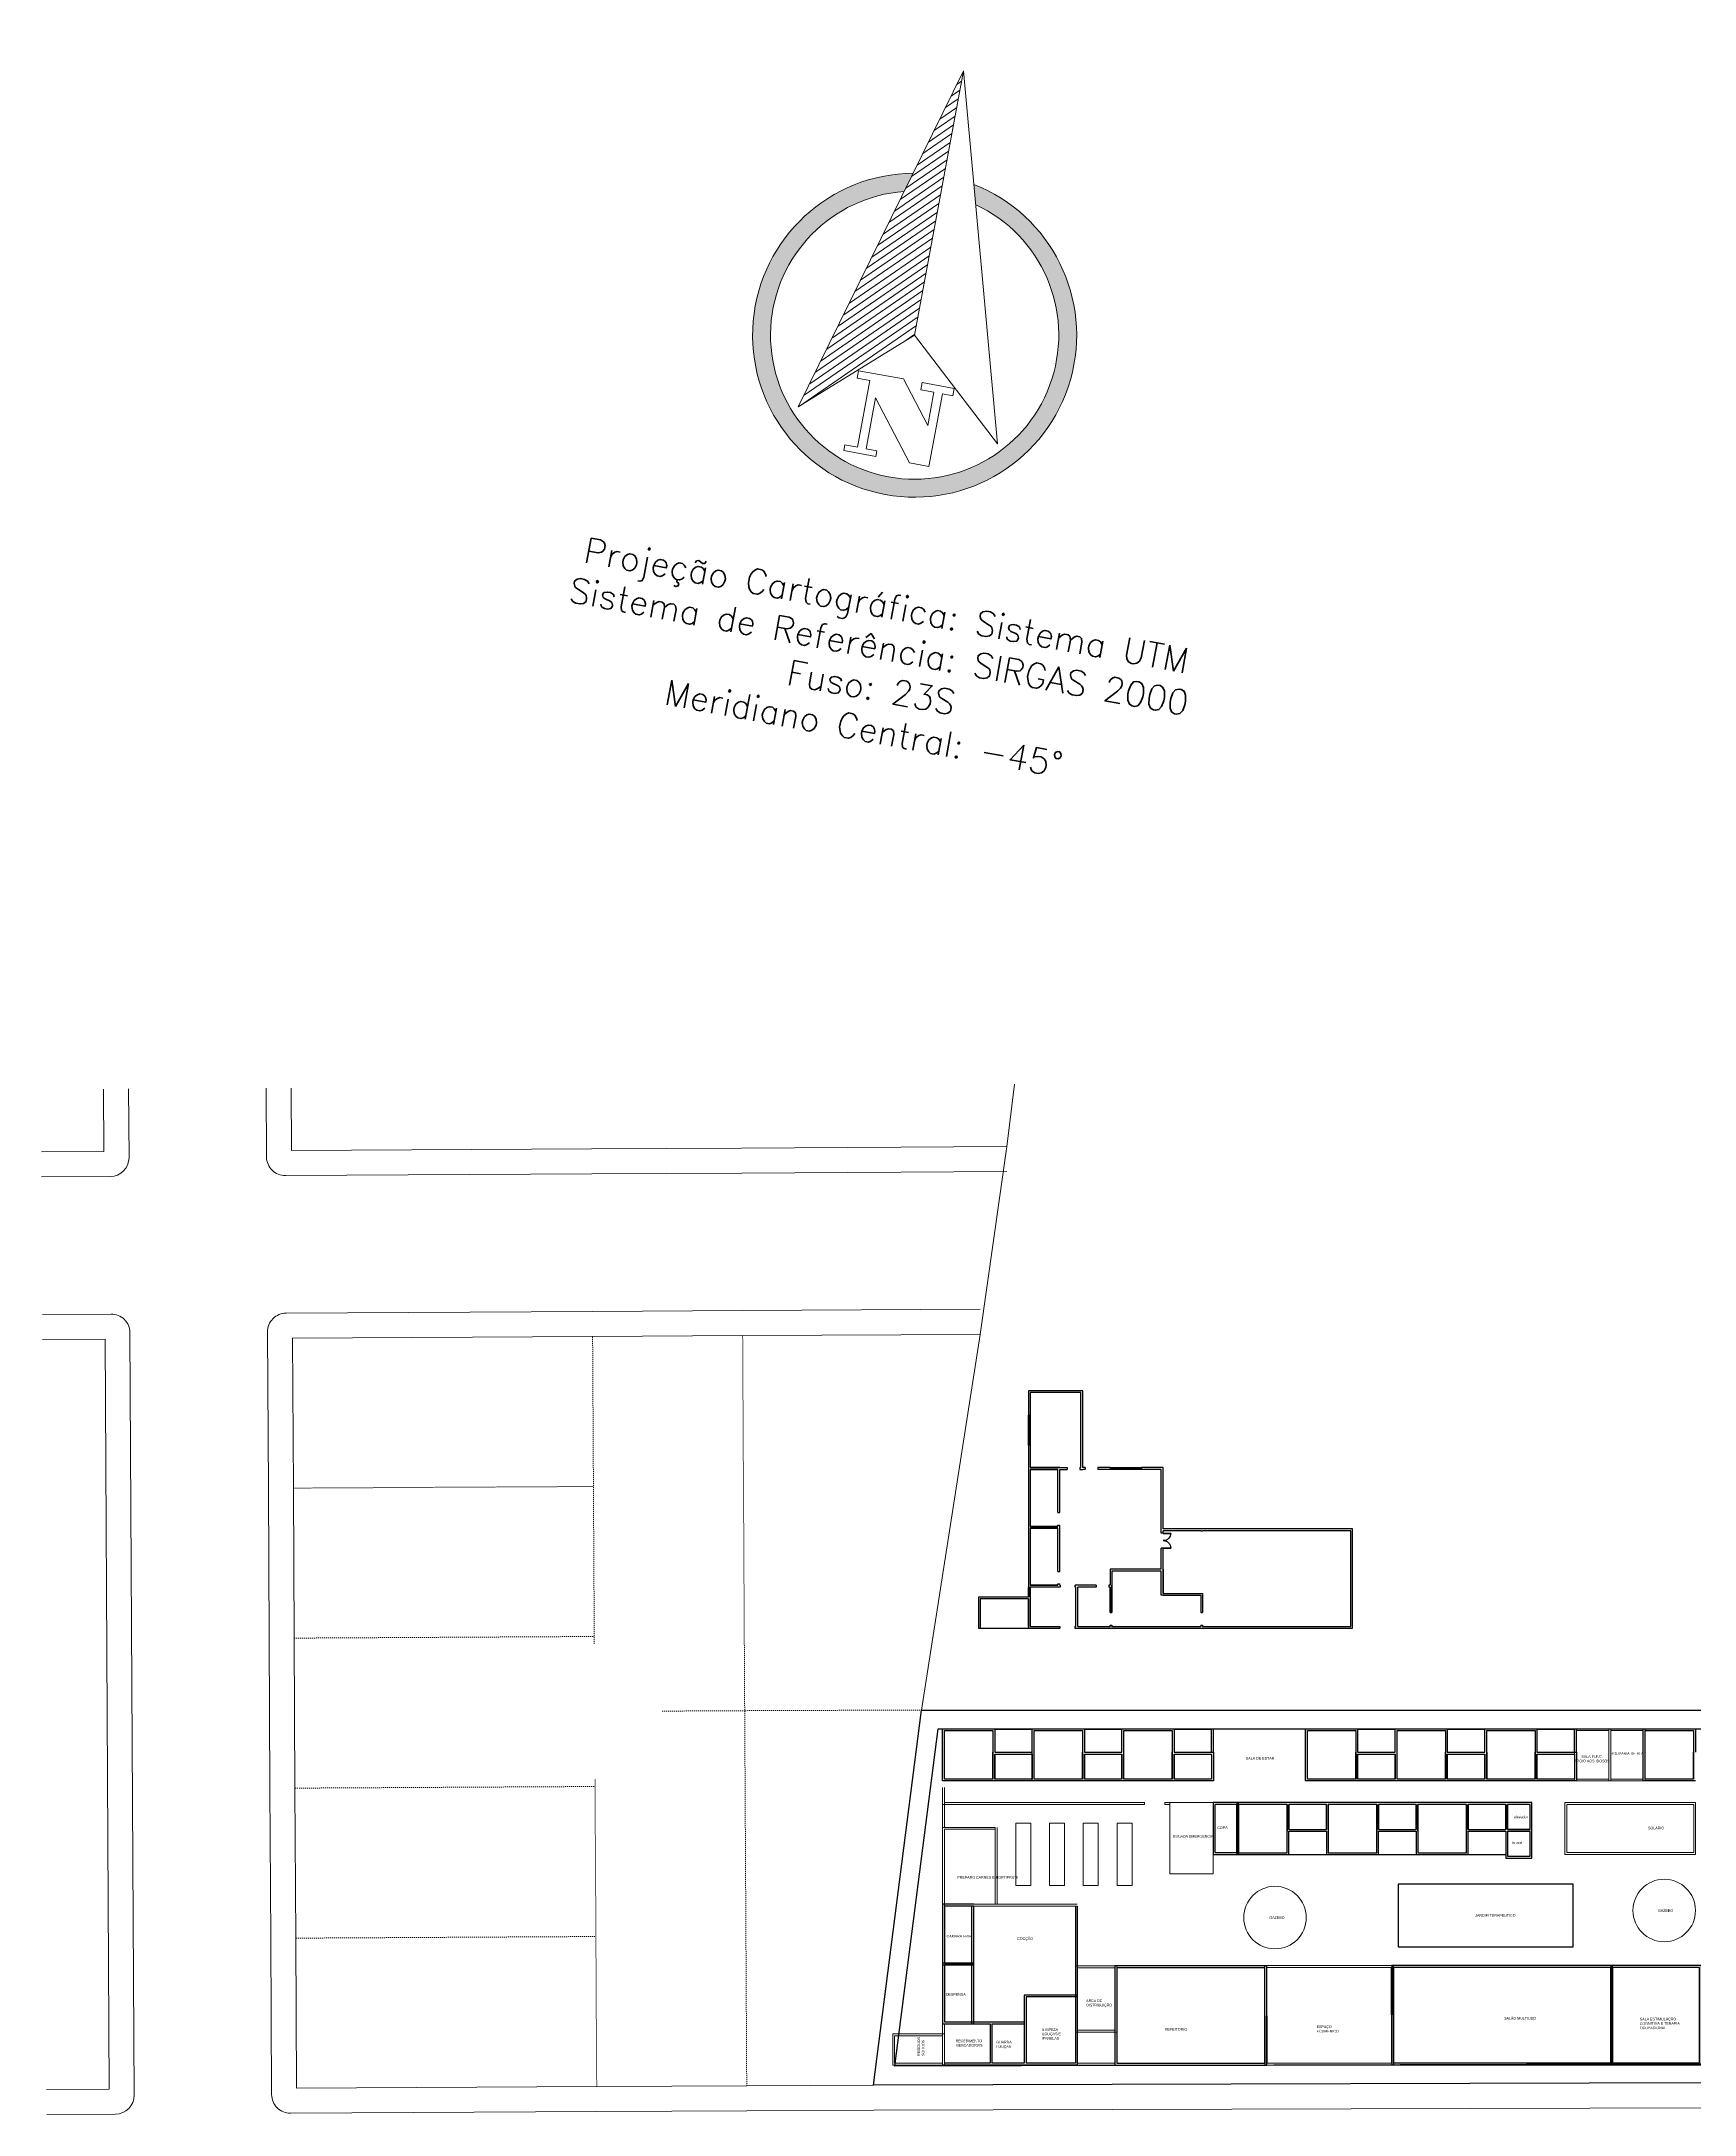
# Model space of a CAD drawing. Header units: centimetres. Extents: x 0 to 1302389, y -144212 to 85618.
# Drawn here: x 597500 to 610722, y -67215 to -50633 of the extents above; entities that cross this region are included whole.
import ezdxf

# ---------------------------------------------------------------- set-up
doc = ezdxf.new("R2010")
doc.units = ezdxf.units.CM
doc.header["$LTSCALE"] = 4
doc.linetypes.add('TRACEJADO', pattern=[2, 1, -1])
for name, color, linetype in [('0.1', 1, 'Continuous'), ('0.2', 2, 'Continuous'), ('0.6', 6, 'Continuous'), ('04', 254, 'Continuous'), ('CONTORNO TERRENO', 3, 'Continuous'), ('ESQUADRIAS', 2, 'Continuous')]:
    doc.layers.add(name, color=color, linetype=linetype)
for name, color, linetype, lineweight in [('FOLHA', 7, 'Continuous', 9), ('K-ALINHAMENTO', 10, 'Continuous', 9), ('P-MEIOFIO', 171, 'Continuous', 9), ('P-URB', 2, 'Continuous', 9)]:
    doc.layers.add(name, color=color, linetype=linetype, lineweight=lineweight)
doc.styles.add('ROMANS', font='romans.shx')
doc.styles.add('Símbolos', font='ERASLGHT.TTF')

# ---------------------------------------------------------------- blocks, each defined once
blk = doc.blocks.new('NORTE-3D')
at = {"linetype": 'ByBlock', "lineweight": -2}
h = blk.add_hatch(dxfattribs=at)
h.set_pattern_fill('ANSI31', color=0, scale=0.001605353228508994, style=0)
h.set_pattern_definition([(45, (-0.01104248617775738, -0.01839006319642067), (-0.0001418945192598034, 0.0001418945192598034), [])])
h.paths.add_polyline_path([(0, 0), (-0.003242338949348778, -0.01153436489403248), (0, -0.00859965942800045)])
blk.add_hatch(color=0, dxfattribs=at).paths.add_polyline_path([(0.000986897386610508, -0.003510809503495693), (0.001163471373729408, -0.00413895770907402, -7.796186558811831), (-0.001163471373729408, -0.00413895770907402), (-0.000986897386610508, -0.003510809503495693, 10.40889661296213)])
at = {"color": 0, "linetype": 'ByBlock', "lineweight": -2}
blk.add_line((0, -0.00859965942800045), (0, 0), dxfattribs=at)
for points in [[(-0.003242338949348778, -0.01153436489403248), (0, 0), (0.003242339007556438, -0.01153436489403248), (0, -0.00859965942800045)], [(-9.608949767425656e-05, -0.01004196889698505), (-0.001555679715238512, -0.01004196889698505), (-0.001555679715238512, -0.01028036419302225), (-0.001144722569733858, -0.01028036419302225), (-0.001144722569733858, -0.0124551085755229), (-0.001559805124998093, -0.0124551085755229), (-0.001559805124998093, -0.01264322362840176), (-0.0005189016228541732, -0.01264322362840176), (-0.0005189016228541732, -0.0124551085755229), (-0.0008624214679002762, -0.0124551085755229), (-0.0008624214679002762, -0.01080046966671944), (0.000579707557335496, -0.01264322362840176), (0.001213598938193172, -0.01264322362840176), (0.001213598938193172, -0.01028036419302225), (0.001557145267724991, -0.01028036419302225), (0.001557145267724991, -0.01004196889698505), (0.0005146967596374452, -0.01004196889698505), (0.0005146967596374452, -0.01028036419302225), (0.000935914518777281, -0.01028036419302225), (0.000935914518777281, -0.01136066485196352)]]:
    blk.add_lwpolyline(points, close=True, dxfattribs=at)
for radius, start, end in [(0.005183662809646236, 100.9753177366553, 79.02468226334474), (0.004609937876509702, 104.6185888914942, 75.38141110850579)]:
    blk.add_arc((0, -0.00859965942800045), radius, start, end, dxfattribs=at)
blk = doc.blocks.new('1_00')
for p, q in [((-129.1731693679663, 59.05243644484881), (-129.1731693679663, 109.0524364448488)), ((-129.1731693679663, 109.0524364448488), (-126.173169367969, 109.0524364448488)), ((-129.1731693679663, 59.05243644484881), (-126.173169367969, 59.05243644484881)), ((-126.173169367969, 59.05243644484881), (-126.173169367969, 109.0524364448488)), ((-29.1731693679663, 109.0524364448488), (-32.17316936796357, 109.0524364448488)), ((-32.17316936796357, 59.05243644484881), (-32.17316936796357, 109.0524364448488)), ((-29.1731693679663, 59.05243644484881), (-32.17316936796357, 59.05243644484881)), ((-29.1731693679663, 59.05243644484881), (-29.1731693679663, 109.0524364448488))]:
    blk.add_line(p, q)
at = {"color": 1}
for centre, start, end in [((-129.1731693679663, 59.05243644484881), 0, 90), ((-29.1731693679663, 59.05243644484881), 90, 180)]:
    blk.add_arc(centre, 50, start, end, dxfattribs=at)

msp = doc.modelspace()

# ---------------------------------------------------------------- linework, layer by layer
at = {"layer": '0.1'}
for p, q in [((605409.081143078, -61620.32031134033), (605394.081143078, -61620.32031134033)), ((605394.081143078, -61860.32031134033), (605394.081143078, -61620.32031134033)), ((605409.081143078, -61620.32031134033), (605409.081143078, -61860.32031134033)), ((605409.081143078, -61860.32031134033), (605394.081143078, -61860.32031134033)), ((605704.081143078, -62040.32031134033), (605704.081143078, -62055.32031134033)), ((605804.081143078, -62040.32031134033), (605804.081143078, -62055.32031134033)), ((605849.081143078, -62040.32031134034), (605849.081143078, -62055.32031134033)), ((605949.081143078, -62040.32031134034), (605949.081143078, -62055.32031134033)), ((606049.081143078, -62040.32031134034), (606049.081143078, -62055.32031134033)), ((606049.081143078, -62040.32031134034), (606299.081143078, -62040.32031134034)), ((606049.081143078, -62046.32031134034), (606299.081143078, -62046.32031134034)), ((606299.081143078, -62049.32031134034), (606049.081143078, -62049.32031134034)), ((606299.081143078, -62055.32031134034), (606049.081143078, -62055.32031134034)), ((606299.081143078, -62040.32031134034), (606299.081143078, -62055.32031134033)), ((605629.081143078, -62400.32031134033), (605644.0811430776, -62400.32031134033)), ((605629.081143078, -62500.32031134033), (605644.0811430776, -62500.32031134033)), ((606472.0811430776, -62564.35540413542), (606457.0811430776, -62564.35540413542)), ((606772.0811430776, -62546.32031134033), (606787.0811430776, -62546.32031134033)), ((606472.0811430776, -62684.35540413542), (606457.0811430776, -62684.35540413542)), ((605409.0811430776, -63000.32031134033), (605394.0811430776, -63000.32031134033)), ((605394.0811430776, -63070.32031134033), (605394.0811430776, -63000.32031134033)), ((605409.0811430776, -63000.32031134033), (605409.0811430776, -63070.32031134033)), ((605629.0811430776, -62870.32031134033), (605644.0811430776, -62870.32031134033)), ((605629.0811430776, -62970.32031134033), (605644.0811430776, -62970.32031134033)), ((605649.0811430776, -62980.32031134033), (605649.0811430776, -62995.32031134033)), ((605769.0811430776, -62995.32031134033), (605769.0811430776, -62980.32031134033)), ((605937.0811430776, -62980.32031134033), (605937.0811430776, -62995.32031134033)), ((606037.0811430776, -62980.32031134033), (606037.0811430776, -62995.32031134033)), ((605409.0811430776, -63070.32031134033), (605394.0811430776, -63070.32031134033)), ((606472.0811430776, -63061.32031134033), (606457.0811430776, -63061.32031134033)), ((606772.0811430776, -63046.32031134033), (606787.0811430776, -63046.32031134033)), ((605009.0811430776, -63310.32031134033), (605009.0811430776, -63325.32031134033)), ((605394.0811430776, -63310.32031134033), (605394.0811430776, -63325.32031134033)), ((605644.0811430776, -63310.32031134033), (605644.0811430776, -63325.32031134033)), ((605764.0811430776, -63310.32031134033), (605764.0811430776, -63325.32031134033)), ((606047.0811430776, -63200.32031134033), (606062.0811430776, -63200.32031134033)), ((606047.0811430776, -63300.32031134033), (606062.0811430776, -63300.32031134033)), ((606772.0811430776, -63200.32031134033), (606787.0811430776, -63200.32031134033)), ((606772.0811430776, -63300.32031134033), (606787.0811430776, -63300.32031134033)), ((605124.7359823184, -64129.3660218626), (605424.7359823184, -64129.3660218626)), ((605124.7359823184, -64131.3660218626), (605424.7359823184, -64131.3660218626)), ((605841.7359823184, -64129.3660218626), (606141.7359823184, -64129.3660218626)), ((605841.7359823184, -64131.3660218626), (606141.7359823184, -64131.3660218626)), ((606558.7359823184, -64129.3660218626), (606858.7359823184, -64129.3660218626)), ((606558.7359823184, -64131.3660218626), (606858.7359823184, -64131.3660218626)), ((608027.3268367734, -64129.3660218619), (608327.3268367734, -64129.3660218619)), ((608027.3268367734, -64131.3660218619), (608327.3268367734, -64131.3660218619)), ((608744.3268367734, -64129.3660218619), (609044.3268367734, -64129.3660218619)), ((608744.3268367734, -64131.3660218619), (609044.3268367734, -64131.3660218619)), ((609461.3268367734, -64129.3660218619), (609761.3268367734, -64129.36602186225)), ((609461.3268367734, -64131.3660218619), (609761.3268367734, -64131.3660218619)), ((607477.5101727925, -65134.30337058229), (607777.5101727925, -65134.30337058229)), ((607477.5101727925, -65136.30337058229), (607777.5101727925, -65136.30337058229)), ((608194.5101727925, -65134.30337058229), (608494.5101727925, -65134.30337058229)), ((608194.5101727925, -65136.30337058229), (608494.5101727925, -65136.30337058229)), ((608911.5101727925, -65134.30337058229), (609211.5101727925, -65134.30337058229)), ((608911.5101727925, -65136.30337058229), (609211.5101727925, -65136.30337058229))]:
    msp.add_line(p, q, dxfattribs=at)
for points in [[(605829.081143078, -62040.32031134034), (605829.081143078, -61425.32031134033), (605394.081143078, -61425.32031134033), (605394.081143078, -61620.32031134033)], [(605804.081143078, -62040.32031134033), (605814.081143078, -62040.32031134033), (605814.081143078, -61440.32031134033), (605409.081143078, -61440.32031134033), (605409.081143078, -61620.32031134033)], [(605394.081143078, -61860.32031134033), (605394.081143078, -62055.32031134033)], [(605409.081143078, -61860.32031134033), (605409.081143078, -62040.32031134033), (605704.081143078, -62040.32031134033)], [(605394.081143078, -62040.32031134033), (605394.081143078, -62525.32031134033)], [(605644.081143078, -62040.32031134033), (605409.081143078, -62040.32031134033)], [(605629.081143078, -62400.32031134033), (605629.081143078, -62055.32031134033), (605409.081143078, -62055.32031134033), (605409.081143078, -62510.32031134033), (605629.081143078, -62510.32031134033), (605629.081143078, -62500.32031134033)], [(605409.081143078, -62055.32031134033), (605629.081143078, -62055.32031134033)], [(605644.081143078, -62055.32031134033), (605704.081143078, -62055.32031134033)], [(605644.081143078, -62400.32031134033), (605644.081143078, -62055.32031134033)], [(605804.081143078, -62055.32031134033), (605829.081143078, -62055.32031134033)], [(605849.081143078, -62040.32031134034), (605829.081143078, -62040.32031134034)], [(605849.081143078, -62055.32031134034), (605829.081143078, -62055.32031134034)], [(606049.081143078, -62040.32031134034), (605949.081143078, -62040.32031134034)], [(606049.081143078, -62055.32031134034), (605949.081143078, -62055.32031134034)], [(606472.0811430776, -62531.32031134033), (606472.0811430777, -62040.32031134034), (606299.081143078, -62040.32031134034)], [(606457.0811430776, -62564.35540413542), (606457.0811430777, -62055.32031134034), (606299.081143078, -62055.32031134034)], [(605394.081143078, -62510.32031134033), (605394.0811430776, -62510.32031134033), (605394.0811430776, -62995.32031134033)], [(605629.081143078, -62510.32031134033), (605409.081143078, -62510.32031134033)], [(605644.0811430776, -62525.32031134033), (605644.081143078, -62525.32031134033), (605644.081143078, -62500.32031134033)], [(605644.0811430776, -62870.32031134033), (605644.0811430776, -62510.32031134033)], [(605409.0811430776, -62525.32031134033), (605629.0811430776, -62525.32031134033)], [(605629.0811430776, -62870.32031134033), (605629.0811430776, -62525.32031134033), (605409.0811430776, -62525.32031134033), (605409.0811430776, -62980.32031134033), (605629.0811430776, -62980.32031134033), (605629.0811430776, -62970.32031134033)], [(606787.0811430776, -62531.32031134033), (606472.0811430776, -62531.32031134033)], [(606772.0811430776, -62546.32031134033), (606472.0811430776, -62546.32031134033)], [(606472.0811430776, -62564.35540413542), (606472.0811430776, -62546.32031134033)], [(606772.0811430776, -63325.32031134033), (607987.0811430776, -63325.32031134033), (607987.0811430776, -62531.32031134033), (606772.0811430776, -62531.32031134033)], [(606787.0811430776, -63300.32031134033), (606787.0811430776, -63310.32031134033), (607972.0811430776, -63310.32031134033), (607972.0811430776, -62546.32031134033), (606787.0811430776, -62546.32031134033)], [(606457.0811430776, -62852.48260977655), (606457.0811430776, -62684.35540413542)], [(606472.0811430776, -62852.48260977655), (606472.0811430776, -62684.35540413542)], [(605394.0811430776, -62980.32031134033), (605394.0811430776, -63000.32031134033)], [(605629.0811430776, -62980.32031134033), (605409.0811430776, -62980.32031134033)], [(605649.0811430776, -62995.32031134033), (605409.0811430776, -62995.32031134033), (605409.0811430776, -63000.32031134033)], [(605644.0811430776, -62980.32031134033), (605644.0811430776, -62970.32031134033)], [(605649.0811430776, -62980.32031134033), (605644.0811430776, -62980.32031134033)], [(605764.0811430776, -63310.32031134033), (605774.0811430776, -63310.32031134033), (605774.0811430776, -62995.32031134033), (605769.0811430776, -62995.32031134033)], [(605789.0811430776, -62980.32031134033), (605769.0811430776, -62980.32031134033)], [(605937.0811430776, -62980.32031134033), (605774.0811430776, -62980.32031134033)], [(605789.0811430776, -63310.32031134033), (605789.0811430776, -62995.32031134033)], [(605937.0811430776, -62995.32031134033), (605789.0811430776, -62995.32031134033)], [(606047.0811430776, -62980.32031134033), (606037.0811430776, -62980.32031134033)], [(606047.0811430776, -63200.32031134033), (606047.0811430776, -62995.32031134033), (606037.0811430776, -62995.32031134033)], [(606457.0811430776, -62852.48260977655), (606047.0811430776, -62852.48260977655), (606047.0811430776, -62980.32031134033)], [(606047.0811430776, -62995.32031134033), (606047.0811430776, -63200.32031134033)], [(606457.0811430776, -63061.32031134033), (606457.0811430776, -62867.48260977655), (606062.0811430776, -62867.48260977655), (606062.0811430776, -63200.32031134033)], [(606062.0811430776, -63200.32031134033), (606062.0811430776, -62980.32031134033)], [(606472.0811430776, -63046.32031134033), (606472.0811430776, -62852.48260977655)], [(606472.0811430776, -62852.48260977655), (606472.0811430776, -63046.32031134033), (606772.0811430776, -63046.32031134033)], [(605394.0811430776, -63075.32031134033), (604994.0811430776, -63075.32031134033), (604994.0811430776, -63325.32031134033), (605009.0811430776, -63325.32031134033)], [(605394.0811430776, -63310.32031134033), (605394.0811430776, -63090.32031134033), (605009.0811430776, -63090.32031134033), (605009.0811430776, -63310.32031134033)], [(605394.0811430776, -63070.32031134033), (605394.0811430776, -63075.32031134033)], [(605394.0811430776, -63090.32031134033), (605394.0811430776, -63310.32031134033)], [(605409.0811430776, -63070.32031134033), (605409.0811430776, -63075.32031134033)], [(605409.0811430776, -63075.32031134033), (605409.0811430776, -63310.32031134033), (605644.0811430776, -63310.32031134033)], [(606472.0811430776, -63061.32031134033), (606772.0811430776, -63061.32031134033)], [(606772.0811430776, -63061.32031134033), (606772.0811430776, -63200.32031134033)], [(606787.0811430776, -63046.32031134033), (606787.0811430776, -63200.32031134033)], [(605394.0811430776, -63325.32031134033), (605644.0811430776, -63325.32031134033)], [(605394.0811430776, -63325.32031134033), (605409.0811430776, -63325.32031134033)], [(605764.0811430776, -63325.32031134033), (605789.0811430776, -63325.32031134033)], [(605774.0811430776, -63325.32031134033), (606062.0811430776, -63325.32031134033)], [(605789.0811430776, -63310.32031134033), (606047.0811430776, -63310.32031134033), (606047.0811430776, -63300.32031134033)], [(606047.0811430776, -63300.32031134033), (606047.0811430776, -63310.32031134033)], [(606047.0811430776, -63325.32031134033), (606472.0811430776, -63325.32031134033)], [(606062.0811430776, -63310.32031134033), (606062.0811430776, -63300.32031134033)], [(606062.0811430776, -63300.32031134033), (606062.0811430776, -63310.32031134033), (606472.0811430776, -63310.32031134033), (606772.0811430776, -63310.32031134033)], [(606472.0811430776, -63325.32031134033), (606772.0811430776, -63325.32031134033)], [(606772.0811430776, -63300.32031134033), (606772.0811430776, -63310.32031134033)]]:
    msp.add_lwpolyline(points, dxfattribs=at)
at = {"layer": '0.2'}
for p, q in [((605400.081143078, -61860.32031134033), (605400.081143078, -61620.32031134033)), ((605403.081143078, -61620.32031134033), (605403.081143078, -61860.32031134033)), ((605400.0811430776, -63070.32031134033), (605400.0811430776, -63000.32031134033)), ((605403.0811430776, -63000.32031134033), (605403.0811430776, -63070.32031134033)), ((605009.0811430776, -63323.32031134033), (605394.0811430776, -63323.32031134033)), ((605009.0811430776, -63325.32031134033), (605394.0811430776, -63325.32031134033))]:
    msp.add_line(p, q, dxfattribs=at)
at = {"layer": '0.6', "lineweight": 9}
for p, q in [((604707.7359823181, -64734.30337058264), (604707.7359823181, -64599.30337058287)), ((604722.7359823181, -64719.30337058264), (604722.7359823181, -64599.30337058287)), ((606321.9193183375, -64734.30337058264), (604707.7359823181, -64734.30337058264)), ((604707.7359823181, -64734.30337058264), (604707.7359823185, -64917.87350034388)), ((606321.9193183376, -64719.30337058264), (604722.7359823181, -64719.30337058264)), ((604722.7359823181, -64719.30337058264), (604722.7359823181, -64917.87350034388)), ((606321.9193183375, -64719.30337058264), (606321.9193183375, -64734.30337058264)), ((606525.5101727925, -64719.30337058229), (606485.5101727925, -64719.30337058229)), ((606485.5101727925, -64719.30337058229), (606485.5101727925, -64734.30337058229)), ((606525.5101727925, -64734.30337058229), (606485.5101727926, -64734.30337058229)), ((604707.7359823185, -65995.3652291972), (604707.7359823185, -64917.87350034388)), ((604707.7359823185, -64917.87350034388), (605127.7359823186, -64917.87350034388)), ((604722.7359823185, -65745.36522919708), (604722.7359823185, -64932.87350034388)), ((604722.7359823185, -64932.87350034388), (605127.7359823186, -64932.87350034388)), ((605127.7359823186, -64917.87350034388), (605127.7359823186, -65533.40121173486)), ((605142.7359823186, -64917.87350034388), (605142.7359823186, -65533.40121173486)), ((605785.2277111718, -65533.40121173486), (604957.7359823186, -65533.40121173486)), ((605785.2277111718, -65548.40121173486), (604957.7359823186, -65548.40121173486)), ((605770.2277111718, -65548.40121173486), (605785.2277111718, -65548.40121173486)), ((604707.7359823185, -66488.40121173486), (604707.7359823184, -66820.3959981933)), ((604722.7359823185, -66488.40121173486), (604722.7359823184, -66805.3959981933)), ((606085.2277111718, -66805.3959981933), (605785.2277111718, -66805.3959981933)), ((606085.2277111718, -66820.3959981933), (605785.2277111718, -66820.3959981933))]:
    msp.add_line(p, q, dxfattribs=at)
at = {"layer": '0.6'}
for p, q in [((604957.7359823181, -66473.40121173474), (605360.2325342381, -66473.40121173474)), ((604957.7359823181, -66488.40121173474), (605087.7359823184, -66488.40121173474)), ((605087.7359823184, -66488.40121173474), (605087.7359823184, -66805.3959981933)), ((605102.7359823184, -66488.40121173474), (605360.2325342381, -66488.40121173474)), ((605102.7359823184, -66488.40121173474), (605102.7359823184, -66805.3959981933))]:
    msp.add_line(p, q, dxfattribs=at)
at = {"layer": '0.6', "lineweight": 9}
for points in [[(610051.3268367734, -64546.3660218619), (610051.3268367734, -64129.3660218619), (609761.3268367734, -64129.3660218619), (609761.3268367734, -64546.3660218619)], [(610036.3268367734, -64531.3660218619), (610036.3268367734, -64144.3660218619), (609776.3268367734, -64144.3660218619), (609776.3268367734, -64531.3660218619)], [(610326.3268367734, -64546.3660218619), (610326.3268367734, -64129.3660218619), (610036.3268367734, -64129.3660218619), (610036.3268367734, -64546.3660218619)], [(610311.3268367734, -64531.3660218619), (610311.3268367734, -64144.3660218619), (610051.3268367734, -64144.3660218619), (610051.3268367734, -64531.3660218619)], [(606525.5101727925, -65289.30337058229), (606870.5101727925, -65289.30337058229), (606870.5101727925, -64719.30337058229), (606525.5101727925, -64719.30337058229)], [(610730.00616983, -64719.30337058229), (610730.00616983, -65134.30337058241), (609685.0488999268, -65134.30337058241), (609685.0488999268, -64719.30337058229)], [(610715.00616983, -64734.30337058229), (610715.00616983, -65119.30337058241), (609700.0488999268, -65119.30337058241), (609700.0488999268, -64734.30337058229)], [(605292.7359823186, -64883.40121173486), (605292.7359823186, -65383.40121173486), (605412.7359823186, -65383.40121173486), (605412.7359823186, -64883.40121173486)], [(605562.7359823186, -64883.40121173486), (605562.7359823186, -65383.40121173486), (605682.7359823186, -65383.40121173486), (605682.7359823186, -64883.40121173486)], [(605832.7359823186, -64883.40121173486), (605832.7359823186, -65383.40121173486), (605952.7359823186, -65383.40121173486), (605952.7359823186, -64883.40121173486)], [(606102.7359823186, -64883.40121173486), (606102.7359823186, -65383.40121173486), (606222.7359823186, -65383.40121173486), (606222.7359823186, -64883.40121173486)], [(605770.2277111718, -66556.39599819353), (606100.2277111718, -66556.39599819353), (606100.2277111718, -66026.39599819353), (605770.2277111718, -66026.39599819353)], [(605785.2277111718, -66541.39599819353), (606085.2277111718, -66541.39599819353), (606085.2277111718, -66041.39599819353), (605785.2277111718, -66041.39599819353)], [(604308.3827779283, -66820.3959981933), (604308.3827779281, -66570.3959981933), (604722.8284307881, -66570.3959981933), (604722.8284307882, -66820.3959981933)], [(604323.3827779283, -66805.3959981933), (604323.3827779281, -66585.3959981933), (604707.8284307881, -66585.3959981933), (604707.8284307882, -66805.3959981933)]]:
    msp.add_lwpolyline(points, close=True, dxfattribs=at)
at = {"layer": '0.6'}
for points in [[(604957.7359823185, -65533.40121173486), (604707.7359823185, -65533.40121173486), (604707.7359823185, -66018.40121173486), (604957.7359823185, -66018.40121173486)], [(605785.2277111718, -65548.40121173486), (605785.2277111718, -66820.3959981933), (604707.7359823184, -66820.3959981933)], [(604957.7359823185, -65548.40121173486), (604722.7359823185, -65548.40121173486), (604722.7359823185, -66003.40121173486), (604957.7359823185, -66003.40121173486)], [(604942.7359823185, -66488.40121173486), (604942.7359823186, -65548.40121173486)], [(604957.7359823185, -66488.40121173486), (604957.7359823186, -65548.40121173486)], [(605770.2277111718, -65548.40121173486), (605770.2277111718, -66805.3959981933), (605375.2325342381, -66805.3959981933)], [(604957.7359823185, -66003.40121173486), (604707.7359823185, -66003.40121173486), (604707.7359823185, -66488.40121173486), (604957.7359823185, -66488.40121173486)], [(604957.7359823185, -66018.40121173486), (604722.7359823185, -66018.40121173486), (604722.7359823185, -66473.40121173486), (604957.7359823185, -66473.40121173486)], [(605780.6170816846, -66258.99285415595), (605360.2325342381, -66258.99285415595), (605360.2325342381, -66805.3959981933)], [(605780.6170816846, -66273.99285415595), (605375.2325342381, -66273.99285415595), (605375.2325342381, -66805.3959981933)], [(605087.7359823184, -66805.3959981933), (604722.7359823184, -66805.3959981933)], [(605360.2325342381, -66805.3959981933), (605102.7359823184, -66805.3959981933)]]:
    msp.add_lwpolyline(points, dxfattribs=at)
at = {"layer": '0.6', "lineweight": 9}
for centre in [(610479.1073384132, -65583.08172423916), (607365.9177453016, -65639.50954233343)]:
    msp.add_circle(centre, 250, dxfattribs=at)
at = {"layer": '04'}
for p, q in [((606858.7359823184, -64316.3660218626), (606858.7359823186, -64129.36602186295)), ((606873.7359823184, -64316.3660218626), (606873.7359823186, -64129.36602186295)), ((609761.3268367734, -64316.3660218619), (609761.3268367734, -64129.36602186225)), ((609776.3268367734, -64316.3660218619), (609776.3268367734, -64129.36602186225))]:
    msp.add_line(p, q, dxfattribs=at)
for points in [[(605124.7359823184, -64546.3660218626), (604707.7359823184, -64546.3660218626), (604707.7359823184, -64129.3660218626), (605124.7359823184, -64129.3660218626), (605124.7359823184, -64316.3660218626)], [(605841.7359823184, -64546.3660218626), (605424.7359823184, -64546.3660218626), (605424.7359823184, -64129.3660218626), (605841.7359823184, -64129.3660218626), (605841.7359823184, -64316.3660218626)], [(606141.7359823184, -64316.3660218626), (606141.7359823184, -64129.3660218626), (606558.7359823184, -64129.3660218626), (606558.7359823184, -64316.3660218626)], [(608027.3268367734, -64546.3660218619), (607610.3268367734, -64546.3660218619), (607610.3268367734, -64129.3660218619), (608027.3268367734, -64129.3660218619), (608027.3268367734, -64316.3660218619)], [(608327.3268367734, -64316.3660218619), (608327.3268367734, -64129.3660218619), (608744.3268367734, -64129.3660218619), (608744.3268367734, -64316.3660218619)], [(609044.3268367734, -64316.3660218619), (609044.3268367734, -64129.3660218619), (609461.3268367734, -64129.3660218619), (609461.3268367734, -64316.3660218619)], [(610728.3268367734, -64546.3660218619), (610311.3268367734, -64546.3660218619), (610311.3268367734, -64129.3660218619), (610728.3268367734, -64129.3660218619), (610728.3268367734, -64316.3660218619)], [(605109.7359823184, -64531.3660218626), (605109.7359823184, -64316.3660218626)], [(605124.7359823184, -64316.3660218626), (605424.7359823184, -64316.3660218626)], [(605124.7359823184, -64331.3660218626), (605124.7359823184, -64531.3660218626)], [(605826.7359823184, -64531.3660218626), (605826.7359823184, -64316.3660218626)], [(605841.7359823184, -64316.3660218626), (606141.7359823184, -64316.3660218626)], [(605841.7359823184, -64331.3660218626), (605841.7359823184, -64531.3660218626)], [(606141.7359823184, -64531.3660218626), (606141.7359823184, -64331.3660218626)], [(606543.7359823184, -64531.3660218626), (606543.7359823184, -64316.3660218626)], [(606558.7359823184, -64316.3660218626), (606873.7359823184, -64316.3660218626), (606873.7359823184, -64546.3660218626), (606558.7359823184, -64546.3660218626)], [(606558.7359823184, -64331.3660218626), (606558.7359823184, -64531.3660218626)], [(608012.3268367734, -64531.3660218619), (608012.3268367734, -64316.3660218619)], [(608027.3268367734, -64316.3660218619), (608327.3268367734, -64316.3660218619)], [(608027.3268367734, -64331.3660218619), (608027.3268367734, -64531.3660218619)], [(608327.3268367734, -64531.3660218619), (608327.3268367734, -64331.3660218619)], [(608729.3268367734, -64531.3660218619), (608729.3268367734, -64316.3660218619)], [(608744.3268367734, -64316.3660218619), (609044.3268367734, -64316.3660218619)], [(608744.3268367734, -64331.3660218619), (608744.3268367734, -64531.3660218619)], [(609044.3268367734, -64531.3660218619), (609044.3268367734, -64331.3660218619)], [(609059.3268367734, -64316.3660218619), (609059.3268367734, -64531.3660218619)], [(609446.3268367734, -64531.3660218619), (609446.3268367734, -64316.3660218619)], [(609461.3268367734, -64316.3660218619), (609776.3268367734, -64316.3660218619), (609776.3268367734, -64546.3660218619), (609461.3268367734, -64546.3660218619)], [(609461.3268367734, -64331.3660218619), (609461.3268367734, -64531.3660218619)], [(610713.3268367734, -64531.3660218619), (610713.3268367734, -64316.3660218619)], [(605439.7359823184, -64546.3660218626), (605124.7359823184, -64546.3660218626)], [(606156.7359823184, -64546.3660218626), (605841.7359823184, -64546.3660218626)], [(606558.7359823184, -64546.3660218626), (606141.7359823184, -64546.3660218626)], [(608342.3268367734, -64546.3660218619), (608027.3268367734, -64546.3660218619)], [(608744.3268367734, -64546.3660218619), (608327.3268367734, -64546.3660218619)], [(609059.3268367734, -64546.3660218619), (608744.3268367734, -64546.3660218619)], [(609461.3268367734, -64546.3660218619), (609059.3268367734, -64546.3660218619)], [(607477.5101727925, -64719.30337058229), (607060.5101727925, -64719.30337058229), (607060.5101727925, -65136.30337058229), (607477.5101727925, -65136.30337058229), (607477.5101727925, -64949.30337058229)], [(607462.5101727925, -64734.30337058229), (607462.5101727925, -64949.30337058229)], [(607792.5101727925, -64719.30337058229), (607477.5101727925, -64719.30337058229)], [(607477.5101727925, -64934.30337058229), (607477.5101727925, -64734.30337058229)], [(608194.5101727925, -64719.30337058229), (607777.5101727925, -64719.30337058229)], [(607777.5101727925, -64734.30337058229), (607777.5101727925, -64934.30337058229)], [(608179.5101727925, -64734.30337058229), (608179.5101727925, -64949.30337058229)], [(608509.5101727925, -64719.30337058229), (608194.5101727925, -64719.30337058229)], [(608194.5101727925, -64934.30337058229), (608194.5101727925, -64734.30337058229)], [(608494.5101727925, -64734.30337058229), (608494.5101727925, -64934.30337058229)], [(608911.5101727925, -64719.30337058229), (608509.5101727925, -64719.30337058229)], [(608509.5101727925, -64949.30337058229), (608509.5101727925, -64734.30337058229)], [(608896.5101727925, -64734.30337058229), (608896.5101727925, -64949.30337058229)], [(609226.5101727925, -64719.30337058229), (608911.5101727925, -64719.30337058229)], [(608911.5101727925, -64934.30337058229), (608911.5101727925, -64734.30337058229)], [(609421.5101727925, -64949.30337058229), (609421.5101727925, -64719.30337058229), (609211.5101727925, -64719.30337058229)], [(609211.5101727925, -64734.30337058229), (609211.5101727925, -64934.30337058229)], [(609226.5101727925, -64934.30337058229), (609226.5101727925, -64734.30337058229)], [(607477.5101727925, -64949.30337058229), (607777.5101727925, -64949.30337058229)], [(607777.5101727925, -64949.30337058229), (607777.5101727925, -65136.30337058229), (608194.5101727925, -65136.30337058229), (608194.5101727925, -64949.30337058229)], [(608194.5101727925, -64949.30337058229), (608494.5101727925, -64949.30337058229)], [(608494.5101727925, -64949.30337058229), (608494.5101727925, -65136.30337058229), (608911.5101727925, -65136.30337058229), (608911.5101727925, -64949.30337058229)], [(608911.5101727925, -64949.30337058229), (609211.5101727925, -64949.30337058229)], [(609211.5101727925, -64949.30337058229), (609211.5101727925, -65164.30337058229), (609421.5101727925, -65164.30337058229), (609421.5101727925, -64934.30337058229)], [(609406.5101727925, -64934.30337058229), (609226.5101727925, -64934.30337058229)], [(609226.5101727925, -64949.30337058229), (609406.5101727925, -64949.30337058229)], [(609226.5101727925, -64949.30337058229), (609226.5101727925, -65149.30337058229), (609406.5101727925, -65149.30337058229), (609406.5101727925, -64949.30337058229)]]:
    msp.add_lwpolyline(points, dxfattribs=at)
for points in [[(604722.7359823184, -64144.3660218626), (605109.7359823184, -64144.3660218626), (605109.7359823184, -64531.3660218626), (604722.7359823184, -64531.3660218626)], [(605439.7359823184, -64144.3660218626), (605826.7359823184, -64144.3660218626), (605826.7359823184, -64531.3660218626), (605439.7359823184, -64531.3660218626)], [(606156.7359823184, -64144.3660218626), (606543.7359823184, -64144.3660218626), (606543.7359823184, -64531.3660218626), (606156.7359823184, -64531.3660218626)], [(607625.3268367734, -64144.3660218619), (608012.3268367734, -64144.3660218619), (608012.3268367734, -64531.3660218619), (607625.3268367734, -64531.3660218619)], [(608342.3268367734, -64144.3660218619), (608729.3268367734, -64144.3660218619), (608729.3268367734, -64531.3660218619), (608342.3268367734, -64531.3660218619)], [(609059.3268367734, -64144.3660218619), (609446.3268367734, -64144.3660218619), (609446.3268367734, -64531.3660218619), (609059.3268367734, -64531.3660218619)], [(610326.3268367734, -64144.3660218619), (610713.3268367734, -64144.3660218619), (610713.3268367734, -64531.3660218619), (610326.3268367734, -64531.3660218619)], [(605124.7359823184, -64331.3660218626), (605424.7359823184, -64331.3660218626), (605424.7359823184, -64531.3660218626), (605124.7359823184, -64531.3660218626)], [(605841.7359823184, -64331.3660218626), (606141.7359823184, -64331.3660218626), (606141.7359823184, -64531.3660218626), (605841.7359823184, -64531.3660218626)], [(606558.7359823184, -64331.3660218626), (606858.7359823184, -64331.3660218626), (606858.7359823184, -64531.3660218626), (606558.7359823184, -64531.3660218626)], [(608027.3268367734, -64331.3660218619), (608327.3268367734, -64331.3660218619), (608327.3268367734, -64531.3660218619), (608027.3268367734, -64531.3660218619)], [(608744.3268367734, -64331.3660218619), (609044.3268367734, -64331.3660218619), (609044.3268367734, -64531.3660218619), (608744.3268367734, -64531.3660218619)], [(609461.3268367734, -64331.3660218619), (609761.3268367734, -64331.3660218619), (609761.3268367734, -64531.3660218619), (609461.3268367734, -64531.3660218619)], [(606870.5101727925, -65134.30337058264), (607075.5101727925, -65134.30337058264), (607075.5101727925, -64719.30337058229), (606870.5101727925, -64719.30337058229)], [(606885.5101727925, -65119.30337058264), (607060.5101727925, -65119.30337058264), (607060.5101727925, -64734.30337058229), (606885.5101727925, -64734.30337058229)], [(607075.5101727925, -65121.30337058229), (607462.5101727925, -65121.30337058229), (607462.5101727925, -64734.30337058229), (607075.5101727925, -64734.30337058229)], [(607477.5101727925, -64934.30337058229), (607777.5101727925, -64934.30337058229), (607777.5101727925, -64734.30337058229), (607477.5101727925, -64734.30337058229)], [(607792.5101727925, -65121.30337058229), (608179.5101727925, -65121.30337058229), (608179.5101727925, -64734.30337058229), (607792.5101727925, -64734.30337058229)], [(608194.5101727925, -64934.30337058229), (608494.5101727925, -64934.30337058229), (608494.5101727925, -64734.30337058229), (608194.5101727925, -64734.30337058229)], [(608509.5101727925, -65121.30337058229), (608896.5101727925, -65121.30337058229), (608896.5101727925, -64734.30337058229), (608509.5101727925, -64734.30337058229)], [(608911.5101727925, -64934.30337058229), (609211.5101727925, -64934.30337058229), (609211.5101727925, -64734.30337058229), (608911.5101727925, -64734.30337058229)], [(609226.5101727925, -64934.30337058229), (609406.5101727925, -64934.30337058229), (609406.5101727925, -64734.30337058229), (609226.5101727925, -64734.30337058229)], [(608351.62596897, -65373.24423508672), (608351.6259689701, -65873.2442350866), (609751.6259689701, -65873.2442350866), (609751.62596897, -65373.24423508672)], [(606085.2277111718, -66820.3959981933), (607300.2277111718, -66820.3959981933), (607300.2277111718, -66026.39599819353), (606085.2277111718, -66026.39599819353)], [(606100.2277111718, -66805.3959981933), (607285.2277111718, -66805.3959981933), (607285.2277111718, -66041.39599819353), (606100.2277111718, -66041.39599819353)], [(608315.335332271, -66817.62097187247), (608313.1083051163, -66023.62097187259), (607283.112153823, -66026.43669935886), (607285.3391809778, -66820.43669935863)], [(608300.2943825799, -66802.66203366162), (608298.1493669054, -66038.66192156356), (607298.153103514, -66041.3956375696), (607300.2981191884, -66805.39574966766)], [(608300.1806901318, -66817.66240051505), (610066.1740147934, -66817.66240051505), (610066.1740147934, -66023.6563124326), (608300.1806901318, -66023.6563124326)], [(608315.1806901318, -66802.66240051505), (610051.1740147934, -66802.66240051505), (610051.1740147934, -66038.6563124326), (608315.1806901318, -66038.6563124326)], [(610051.1740147934, -66817.66240051505), (610777.1740147934, -66817.66240051505), (610777.1740147934, -66023.6563124326), (610051.1740147934, -66023.6563124326)], [(610066.1740147934, -66802.66240051505), (610762.1740147934, -66802.66240051505), (610762.1740147934, -66038.6563124326), (610066.1740147934, -66038.6563124326)]]:
    msp.add_lwpolyline(points, close=True, dxfattribs=at)
at = {"layer": 'CONTORNO TERRENO'}
for points in [[(616555.0497797244, -66945.09640892793), (604156.0961099417, -66978.99175368703), (604539.2690065937, -63979.36602186225), (617583.5264548586, -63979.36602186225)], [(616448.2031388904, -66795.38793789817), (604326.5356009292, -66828.52525828802), (604671.3268367734, -64129.36602186225), (617372.7448194146, -64129.36602186225)]]:
    msp.add_lwpolyline(points, close=True, dxfattribs=at)
at = {"layer": 'K-ALINHAMENTO'}
for points in [[(597500.2999097526, -59515.17222607217), (598000.2924769794, -59512.44592369604), (597997.5661745924, -59012.45335646707)], [(599497.5438762438, -59004.2744493332), (599500.2701786383, -59504.26701656345), (601900.2345013042, -59491.18076507794), (603100.2166626372, -59484.63763933512), (605220.1851476539, -59473.07811723289)], [(604539.2690065937, -63979.36602186225), (605008.3673252267, -60974.25539191044), (605220.1851476539, -59473.07811723289), (605282.4578789863, -58972.73113084468)], [(597541.194445578, -67015.06073450937), (598041.1870127999, -67012.33443203755), (598008.4713841487, -61012.42362528946), (597508.4788169268, -61015.14992776129)], [(605008.3673252267, -60974.25539191044), (603108.3955697875, -60984.61534101993), (601908.4134084784, -60991.15846676705), (599508.4490858293, -61004.24471816095), (599514.9922115721, -62204.22687949403), (599521.5353372522, -63404.20904091012), (599528.078462995, -64604.19120224309), (599534.6215887546, -65804.17336348456), (599541.1647144975, -67004.15552481741), (601941.1290371177, -66991.06927332352), (603141.1111984964, -66984.5261475892), (604156.0961099417, -66978.99175368703)]]:
    msp.add_lwpolyline(points, dxfattribs=at)
at = {"layer": 'P-MEIOFIO'}
for points in [[(597501.3904307083, -59715.16925294488), (598051.3822546809, -59712.17032027862, 0.414213562367739), (598200.562134113, -59561.35465945024), (598197.5632014881, -59011.36283547967)], [(599297.546849348, -59005.3649703206), (599300.5457819676, -59555.35679429024, 0.4142135623788273), (599451.3614428537, -59704.53667372745), (601901.3250222653, -59691.17779195169), (603101.3071835928, -59684.63466620794), (605221.2756686097, -59673.07514410559)], [(597542.2849665686, -67215.05776138848), (598092.2767905176, -67212.05882862315, 0.4142135623216651), (598241.4566699335, -67061.24316779186), (598208.1957807951, -60961.33384765289, 0.4142135624191696), (598057.3801198924, -60812.15396821266), (597507.3882959364, -60815.15290088207)], [(605007.2768042654, -60774.25836503669), (603107.3050488264, -60784.61831414606), (601907.3228875265, -60791.16143989493), (599457.3593081391, -60804.52032158046, 0.4142135623812581), (599308.179428694, -60955.33598240651), (599314.9951846745, -62205.31740048109), (599321.5383103547, -63405.29956189718), (599328.0814361029, -64605.28172323131), (599334.6245618571, -65805.26388447161), (599341.4403178268, -67055.24530254421, 0.4142135623787345), (599492.2559787129, -67204.42518198153), (601942.2195580733, -67191.06630019634), (603142.2017194631, -67184.523174464), (604157.1866309084, -67178.98878056183), (616561.882008175, -67145.07847874553), (623859.32321664, -67125.12927245931, 0.4150101377922281), (624008.9109294175, -66974.31194216153), (623975.6492976731, -60874.26649331907, 0.4142135623573188), (623824.8336367869, -60725.08661388175), (618685.4848293563, -60753.1098683225)]]:
    msp.add_lwpolyline(points, format="xyb", dxfattribs=at)
at = {"layer": 'P-URB', "linetype": 'TRACEJADO', "ltscale": 2, "transparency": 33554687}
for points in [[(601921.8256804782, -63450.91360742052), (601908.4134084784, -60991.15846676705)], [(603141.1111984964, -66984.5261475892), (603108.3955697875, -60984.61534101993)], [(599514.9922115721, -62204.22687949403), (601914.9565341753, -62191.14062809153)], [(599521.5353372522, -63404.20904091012), (601921.4996599181, -63391.12278942461)], [(602464.9714854369, -63988.16832774132), (603124.7533841311, -63984.57074430247), (604539.2690065937, -63979.36602186225)], [(599528.078462995, -64604.19120224309), (601928.042785661, -64591.10495075758)], [(601941.1290371177, -66991.06927332352), (601927.716765116, -64531.31413266971)], [(599534.6215887546, -65804.17336348456), (601934.5859114208, -65791.08711199893)]]:
    msp.add_lwpolyline(points, dxfattribs=at)

# ---------------------------------------------------------------- block references
at = {"layer": '0.2', "xscale": -1.200000000004989, "yscale": 1.200000000004989, "zscale": 1.200000000004989, "rotation": 270}
msp.add_blockref('1_00', (606401.2182193435, -62529.34760089371), dxfattribs=at)
at = {"layer": 'FOLHA', "color": 1, "xscale": 250000, "yscale": 250000, "zscale": 250000, "rotation": 349.5355947871927}
msp.add_blockref('NORTE-3D', (604874.5619491193, -50867.99887895933), dxfattribs=at)

# ---------------------------------------------------------------- texts
at = {"layer": 'ESQUADRIAS', "char_height": 21, "style": 'Símbolos'}
for s, insert, width, attachment_point in [('ROUPARIA DE ALA', (610051.3268367734, -64337.8660218619), 378.5833271397483, 7), ('SALA DE ESTAR', (607133.188437022, -64355.17271279392), 234.1605827132225, 1), ('\\pxqc;SALA FUNC.\\PAPOIO AOS IDOSOS', (609712.8035692229, -64397.71584913658), 378.5833271397483, 7), ('elevador', (609277.4067002893, -64823.73322849278), 97.21799117596674, 1), ('ESCADA EMERGENCIA', (606550.9054439557, -64999.35665829235), 378.5833271397483, 7), ('COPA', (606904.8397836055, -64909.33541987883), 97.21799117596674, 1), ('SOLÁRIO', (610349.6752305076, -64934.26873403287), 378.5833271397483, 7), ('is pcd', (609264.1649256205, -65029.68424232875), 97.21799117596674, 1), ('PREPARO CARNES E HORTIFRUTI', (604824.975202154, -65306.93552317156), 477.689126527308, 1), ('GAZEBO', (607321.0540607333, -65650.47375412239), 378.5833271397483, 7), ('JARDIM TERAPEUTICO', (608967.1805148498, -65632.96995543502), 378.5833271397483, 7), ('GAZEBO', (610429.41251671, -65594.09262015892), 378.5833271397483, 7), ('CAMARA FRIA', (604739.5840270618, -65777.77676565899), 191.9792109494083, 1), ('COCÇÃO', (605304.1826439752, -65797.12235147553), 253.6443741548792, 1), ('DESPENSA', (604734.0957678478, -66243.83511251328), 133.2231078654513, 1), ('AREA DE DISTRIBUIÇÃO', (605856.2097881647, -66294.15943491342), 253.6443741548792, 1), ('SALÃO MULTIUSO', (609198.34602546, -66434.99987530522), 253.6443741548792, 1), ('SALA ESTIMULAÇÃO COGNITIVA E TERAPIA OCUPACIONAL', (610283.8053313248, -66441.11958932341), 364.062997433728, 1), ('RECEBIMENTO \\PMERCADORIAS', (604811.2979193835, -66615.32541488856), 133.2231078654513, 1), ('GUARDA \\PLOUÇAS', (605136.4593061401, -66625.46006672643), 133.2231078654513, 1), ('LIMPEZA \\PLOUÇAS E PANELAS', (605506.8995246786, -66524.6192934888), 253.6443741548792, 1), ('REFEITORIO', (606485.5615884765, -66522.57121627242), 253.6443741548792, 1), ('ESPAÇO ECUMENICO', (607698.8407173624, -66502.63180587091), 253.6443741548792, 1)]:
    msp.add_mtext(s, dxfattribs=dict(at, insert=insert, width=width, attachment_point=attachment_point))
at = {"layer": 'ESQUADRIAS', "insert": (604506.5418607054, -66746.63141528645), "char_height": 21, "width": 133.2231078654513, "attachment_point": 1, "rotation": 90, "style": 'Símbolos'}
msp.add_mtext('RESIDUOS SOLIDOS ', dxfattribs=at)

# ---------------------------------------------------------------- next in the draw order: texts
at = {"layer": 'FOLHA', "color": 2, "lineweight": 13, "insert": (599112.75653857, -54091.94455211819), "char_height": 199.9999999999999, "width": 10505.04911490042, "attachment_point": 1, "rotation": 349.5355947886205, "style": 'ROMANS', "bg_fill": 2}
msp.add_mtext('\\pxqc;Projeção Cartográfica: Sistema UTM\\PSistema de Referência: SIRGAS 2000\\PFuso: 23S\\PMeridiano Central: -45°', dxfattribs=at)

doc.saveas('drawing.dxf')
